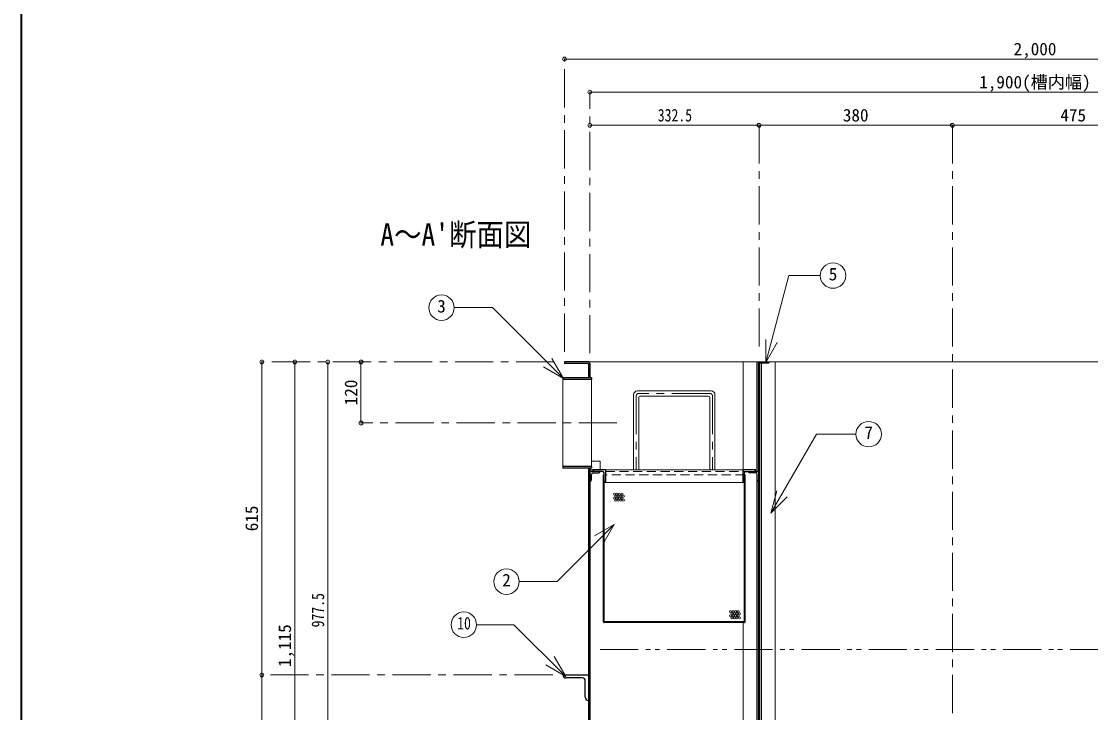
# Model space of a CAD drawing. Units: millimetres at full size, sheet at 1:15. Extents: x -3193 to 2882, y -2028 to 2187.
# Drawn here: x -3193 to -1092, y -982 to 376 of the extents above; entities that cross this region are included whole.
import ezdxf
from ezdxf.enums import TextEntityAlignment as Align

# ---------------------------------------------------------------- set-up
doc = ezdxf.new("R2010")
doc.units = ezdxf.units.MM
doc.header["$LTSCALE"] = 15
doc.header["$PDMODE"] = 32
doc.header["$PDSIZE"] = 7.5
for name, pattern in [('CHAIN1', [8, 5, -1, 1, -1]), ('DASHED1', [1.8, 1.2, -0.6]), ('DOUBLE_CHAIN1', [8.8, 5, -1, 0.6, -0.6, 0.6, -1])]:
    doc.linetypes.add(name, pattern=pattern)
doc.layers.add('0-0', color=7, linetype='Continuous', lineweight=18)
doc.styles.add('ＭＳ ゴシック', font='')
doc.styles.get('ＭＳ ゴシック').set_extended_font_data('MS Gothic')

msp = doc.modelspace()

# ---------------------------------------------------------------- linework, layer by layer
at = {"layer": '0-0', "color": 1, "lineweight": 40}
msp.add_line((-3193.31, -2028.2), (-3193.31, 2186.8), dxfattribs=at)
at = {"layer": '0-0', "color": 4, "lineweight": 9}
for p, q in [((-125.81, 301.8), (-2125.81, 301.8)), ((-2075.81, 236.8), (-175.81, 236.8)), ((-2075.81, 171.8), (-1743.31, 171.8)), ((-1743.31, 171.8), (-1363.31, 171.8)), ((-1363.31, 171.8), (-888.31, 171.8)), ((-2720.81, -293.2), (-2720.81, -908.2)), ((-2655.81, -1408.2), (-2655.81, -293.2)), ((-2590.81, -1270.7), (-2590.81, -293.2)), ((-2525.81, -293.2), (-2525.81, -413.2)), ((-1747.81, -293.2), (-2078.81, -293.2)), ((-1774.81, -293.2), (-1774.81, -505.2)), ((-1741.81, -293.2), (-1744.81, -293.2)), ((-892.81, -293.2), (-1724.06, -293.2)), ((-1711.81, -293.2), (-1711.81, -1270.7)), ((-1837.43, -350.2), (-1982.43, -350.2)), ((-1989.93, -357.7), (-1989.93, -505.2)), ((-1979.93, -362.7), (-1979.93, -505.2)), ((-1842.43, -360.2), (-1977.43, -360.2)), ((-1839.93, -362.7), (-1839.93, -505.2)), ((-1829.93, -357.7), (-1829.93, -505.2)), ((-1774.93, -505.2), (-2044.93, -505.2)), ((-2044.93, -530.2), (-1774.93, -530.2)), ((-1774.81, -805.2), (-1774.81, -1270.7)), ((-2720.81, -908.2), (-2720.81, -1411.2))]:
    msp.add_line(p, q, dxfattribs=at)
at = {"layer": '0-0', "color": 4, "linetype": 'CHAIN1', "lineweight": 9}
for p, q in [((-2125.81, -273.2), (-2125.81, 301.8)), ((-2075.81, -276.2), (-2075.81, 236.8)), ((-1743.31, 171.8), (-1743.31, -273.2)), ((-1363.31, 171.8), (-1363.31, -1169.7)), ((-2145.81, -293.2), (-2720.81, -293.2)), ((-1839.93, -355.2), (-1979.93, -355.2)), ((-1984.93, -360.2), (-1984.93, -505.2)), ((-1834.93, -360.2), (-1834.93, -505.2)), ((-2022.81, -413.2), (-2525.81, -413.2)), ((-2148.81, -908.2), (-2720.81, -908.2))]:
    msp.add_line(p, q, dxfattribs=at)
at = {"layer": '0-0'}
for p, q in [((-1730.15, -294.08), (-1684.47, -123.58)), ((-1622.93, -123.58), (-1684.47, -123.58)), ((-1730.15, -294.08), (-1730.15, -249.08)), ((-1730.15, -294.08), (-1707.65, -255.11)), ((-2127.9, -325.67), (-2150.4, -286.7)), ((-1747.81, -293.2), (-1744.81, -293.2)), ((-1747.81, -293.2), (-1747.81, -508.2)), ((-1744.81, -293.2), (-1744.81, -508.2)), ((-2127.9, -325.67), (-2166.87, -303.17)), ((-1741.81, -294.7), (-1741.81, -1269.2)), ((-1738.81, -294.7), (-1738.81, -1269.2)), ((-2128.81, -327.7), (-2128.81, -498.7)), ((-2072.81, -498.7), (-2072.81, -327.7)), ((-1720.16, -590.21), (-1630.65, -435.17)), ((-1552.8, -435.17), (-1630.65, -435.17)), ((-2055.81, -488.2), (-2072.81, -488.2)), ((-2055.81, -505.2), (-2055.81, -488.2)), ((-2047.93, -515.2), (-2048.93, -515.2)), ((-1770.93, -515.2), (-1771.93, -515.2)), ((-1747.81, -512.22), (-1747.81, -1270.7)), ((-1744.81, -528.11), (-1744.81, -1270.7)), ((-1720.16, -590.21), (-1708.52, -546.74)), ((-1720.16, -590.21), (-1688.34, -558.39)), ((-2027.93, -612.34), (-2140.49, -724.91)), ((-2027.93, -612.34), (-2066.9, -634.84)), ((-2027.93, -612.34), (-2050.43, -651.31)), ((-2140.49, -724.91), (-2214.77, -724.91)), ((-2225.04, -809.5), (-2298.55, -809.5)), ((-2123.37, -911.17), (-2225.04, -809.5)), ((-2123.37, -911.17), (-2145.87, -872.2)), ((-2123.37, -911.17), (-2162.34, -888.67))]:
    msp.add_line(p, q, dxfattribs=at)
at = {"layer": '0-0', "color": 5, "lineweight": 25}
for p, q in [((-2125.81, -293.2), (-2125.81, -296.2)), ((-2078.81, -293.2), (-2125.81, -293.2)), ((-1742.56, -293.2), (-1724.06, -293.2)), ((-1724.06, -293.2), (-1724.06, -294.7)), ((-2080.31, -296.2), (-2125.81, -296.2)), ((-2078.81, -297.7), (-2078.81, -324.2)), ((-2075.81, -296.2), (-2075.81, -324.2)), ((-1744.06, -1269.2), (-1744.06, -294.7)), ((-1742.56, -1268.45), (-1742.56, -295.45)), ((-1741.81, -294.7), (-1724.06, -294.7)), ((-2072.81, -327.7), (-2128.81, -327.7)), ((-2072.81, -324.2), (-2072.81, -327.7)), ((-2072.81, -498.7), (-2128.81, -498.7)), ((-2128.81, -498.7), (-2128.81, -502.2)), ((-2072.81, -502.2), (-2128.81, -502.2)), ((-2078.81, -502.2), (-2078.81, -1411.2)), ((-2075.81, -502.2), (-2075.81, -1408.2)), ((-2072.81, -498.7), (-2072.81, -502.2)), ((-2050.93, -508.2), (-2075.81, -508.2)), ((-2072.81, -525.2), (-2072.81, -514.2)), ((-2044.93, -505.2), (-2069.93, -505.2)), ((-2069.81, -511.2), (-2058.81, -511.2)), ((-2048.93, -804.2), (-2048.93, -515.2)), ((-2047.93, -803.7), (-2047.93, -511.2)), ((-2044.93, -505.2), (-2044.93, -530.2)), ((-1749.93, -505.2), (-1774.93, -505.2)), ((-1774.93, -505.2), (-1774.93, -530.2)), ((-1771.93, -803.7), (-1771.93, -511.2)), ((-1770.93, -804.2), (-1770.93, -515.2)), ((-1768.93, -508.2), (-1744.06, -508.2)), ((-1750.06, -511.2), (-1761.06, -511.2)), ((-1747.06, -525.2), (-1747.06, -514.2)), ((-1771.93, -805.2), (-2047.93, -805.2)), ((-1772.43, -804.2), (-2047.43, -804.2)), ((-2128.81, -908.2), (-2078.81, -908.2)), ((-2090.81, -914.2), (-2122.81, -914.2)), ((-2084.81, -952.2), (-2084.81, -920.2))]:
    msp.add_line(p, q, dxfattribs=at)
at = {"layer": '0-0', "color": 4, "linetype": 'DASHED1', "lineweight": 9}
for p, q in [((-2069.93, -505.2), (-2075.81, -505.2)), ((-2044.93, -508.2), (-1768.93, -508.2)), ((-1771.93, -515.2), (-2044.93, -515.2))]:
    msp.add_line(p, q, dxfattribs=at)
at = {"layer": '0-0', "color": 4, "linetype": 'DOUBLE_CHAIN1', "lineweight": 9}
msp.add_line((-2055.81, -858.2), (-520.81, -858.2), dxfattribs=at)
at = {"layer": '0-0'}
msp.add_lwpolyline([(-2127.9, -325.67), (-2266.95, -186.62), (-2342.58, -186.62)], dxfattribs=at)
at = {"layer": '0-0', "color": 5, "lineweight": 25}
msp.add_lwpolyline([(-2072.81, -324.2), (-2128.81, -324.2), (-2128.81, -327.7)], dxfattribs=at)
at = {"layer": '0-0'}
for centre in [(-1597.93, -123.58), (-2367.58, -186.62), (-1527.8, -435.17), (-2239.77, -724.91), (-2323.55, -809.5)]:
    msp.add_circle(centre, 25, dxfattribs=at)
at = {"layer": '0-0', "color": 4, "lineweight": 9}
for centre in [(-2027.62, -553.01), (-2027.62, -561.01), (-2025.12, -557.01), (-2025.12, -565.01), (-2022.62, -553.01), (-2022.62, -561.01), (-2020.12, -557.01), (-2020.12, -565.01), (-2017.62, -553.01), (-2017.62, -561.01), (-2015.12, -557.01), (-2015.12, -565.01), (-2012.62, -553.01), (-2012.62, -561.01), (-2010.12, -557.01), (-2010.12, -565.01), (-1799.35, -783.96), (-1799.35, -791.96), (-1796.85, -787.96), (-1796.85, -795.96), (-1794.35, -783.96), (-1794.35, -791.96), (-1791.85, -787.96), (-1791.85, -795.96), (-1789.35, -783.96), (-1789.35, -791.96), (-1786.85, -787.96), (-1786.85, -795.96), (-1784.35, -783.96), (-1784.35, -791.96), (-1781.85, -787.96), (-1781.85, -795.96)]:
    msp.add_circle(centre, 2, dxfattribs=at)
at = {"layer": '0-0', "color": 5, "lineweight": 25}
for centre, radius, start, end in [((-2078.81, -296.2), 3, 0, 90), ((-1742.56, -294.7), 1.5, 90, 180), ((-2080.31, -297.7), 1.5, 0, 90), ((-1741.81, -295.45), 0.75, 90, 180), ((-2075.81, -525.2), 3, 270, 0), ((-2069.81, -514.2), 3, 90, 180), ((-2066.93, -505.2), 3, 180, 270), ((-2058.81, -508.2), 3, 270, 0), ((-2050.93, -511.2), 3, 0, 90), ((-1768.93, -511.2), 3, 90, 180), ((-1761.06, -508.2), 3, 180, 270), ((-1752.93, -505.2), 3, 270, 0), ((-1750.06, -514.2), 3, 0, 90), ((-1744.06, -525.2), 3, 180, 270), ((-2044.93, -527.2), 3, 180, 270), ((-1774.93, -527.2), 3, 270, 0), ((-2047.93, -804.2), 1, 180, 270), ((-2047.43, -803.7), 0.5, 180, 270), ((-1772.43, -803.7), 0.5, 270, 0), ((-1771.93, -804.2), 1, 270, 0), ((-2122.81, -908.2), 6, 180, 270), ((-2090.81, -920.2), 6, 0, 90), ((-2078.81, -952.2), 6, 180, 270)]:
    msp.add_arc(centre, radius, start, end, dxfattribs=at)
at = {"layer": '0-0', "color": 4, "lineweight": 9}
for centre, radius, start, end in [((-1982.43, -357.7), 7.5, 90, 180), ((-1837.43, -357.7), 7.5, 0, 90), ((-1977.43, -362.7), 2.5, 90, 180), ((-1842.43, -362.7), 2.5, 0, 90)]:
    msp.add_arc(centre, radius, start, end, dxfattribs=at)
at = {"layer": '0-0', "color": 4, "linetype": 'CHAIN1', "lineweight": 9}
for centre, start, end in [((-1979.93, -360.2), 90, 180), ((-1839.93, -360.2), 0, 90)]:
    msp.add_arc(centre, 5, start, end, dxfattribs=at)
at = {"layer": '0-0', "color": 1}
for p in [(-2125.81, 301.8), (-2075.81, 236.8), (-2075.81, 171.8), (-1743.31, 171.8), (-1363.31, 171.8), (-2720.81, -293.2), (-2655.81, -293.2), (-2590.81, -293.2), (-2525.81, -293.2), (-2525.81, -413.2), (-2720.81, -908.2)]:
    msp.add_point(p, dxfattribs=at)

# ---------------------------------------------------------------- texts
at = {"layer": '0-0', "style": 'ＭＳ ゴシック'}
for s, p in [('2,000', (-1242.99, 301.8)), ('1,900(槽内幅)', (-1310.49, 236.8)), ('380', (-1578.62, 171.8)), ('475', (-1151.12, 171.8)), ('5', (-1606.37, -140.45)), ('3', (-2376.01, -203.5)), ('7', (-1536.24, -452.04)), ('2', (-2248.2, -741.78))]:
    msp.add_text(s, height=24.74, dxfattribs=at).set_placement(p, align=Align.BOTTOM_LEFT)
for s, height, width, p in [('332.5', 24.74, 0.8, (-1942.37, 171.8)), ("A～A'断面図", 43.99, 0.9, (-2487.68, -78.2)), ('10', 24.74, 0.8, (-2336.68, -826.37))]:
    msp.add_text(s, height=height, dxfattribs=dict(at, width=width)).set_placement(p, align=Align.BOTTOM_LEFT)
for s, p in [('120', (-2525.81, -378.51)), ('615', (-2720.81, -626.01)), ('1,115', (-2655.81, -892.89))]:
    msp.add_text(s, height=24.74, rotation=90, dxfattribs=at).set_placement(p, align=Align.BOTTOM_LEFT)
at = {"layer": '0-0', "style": 'ＭＳ ゴシック', "width": 0.8}
msp.add_text('977.5', height=24.74, rotation=90, dxfattribs=at).set_placement((-2590.81, -814.76), align=Align.BOTTOM_LEFT)

doc.saveas('drawing.dxf')
